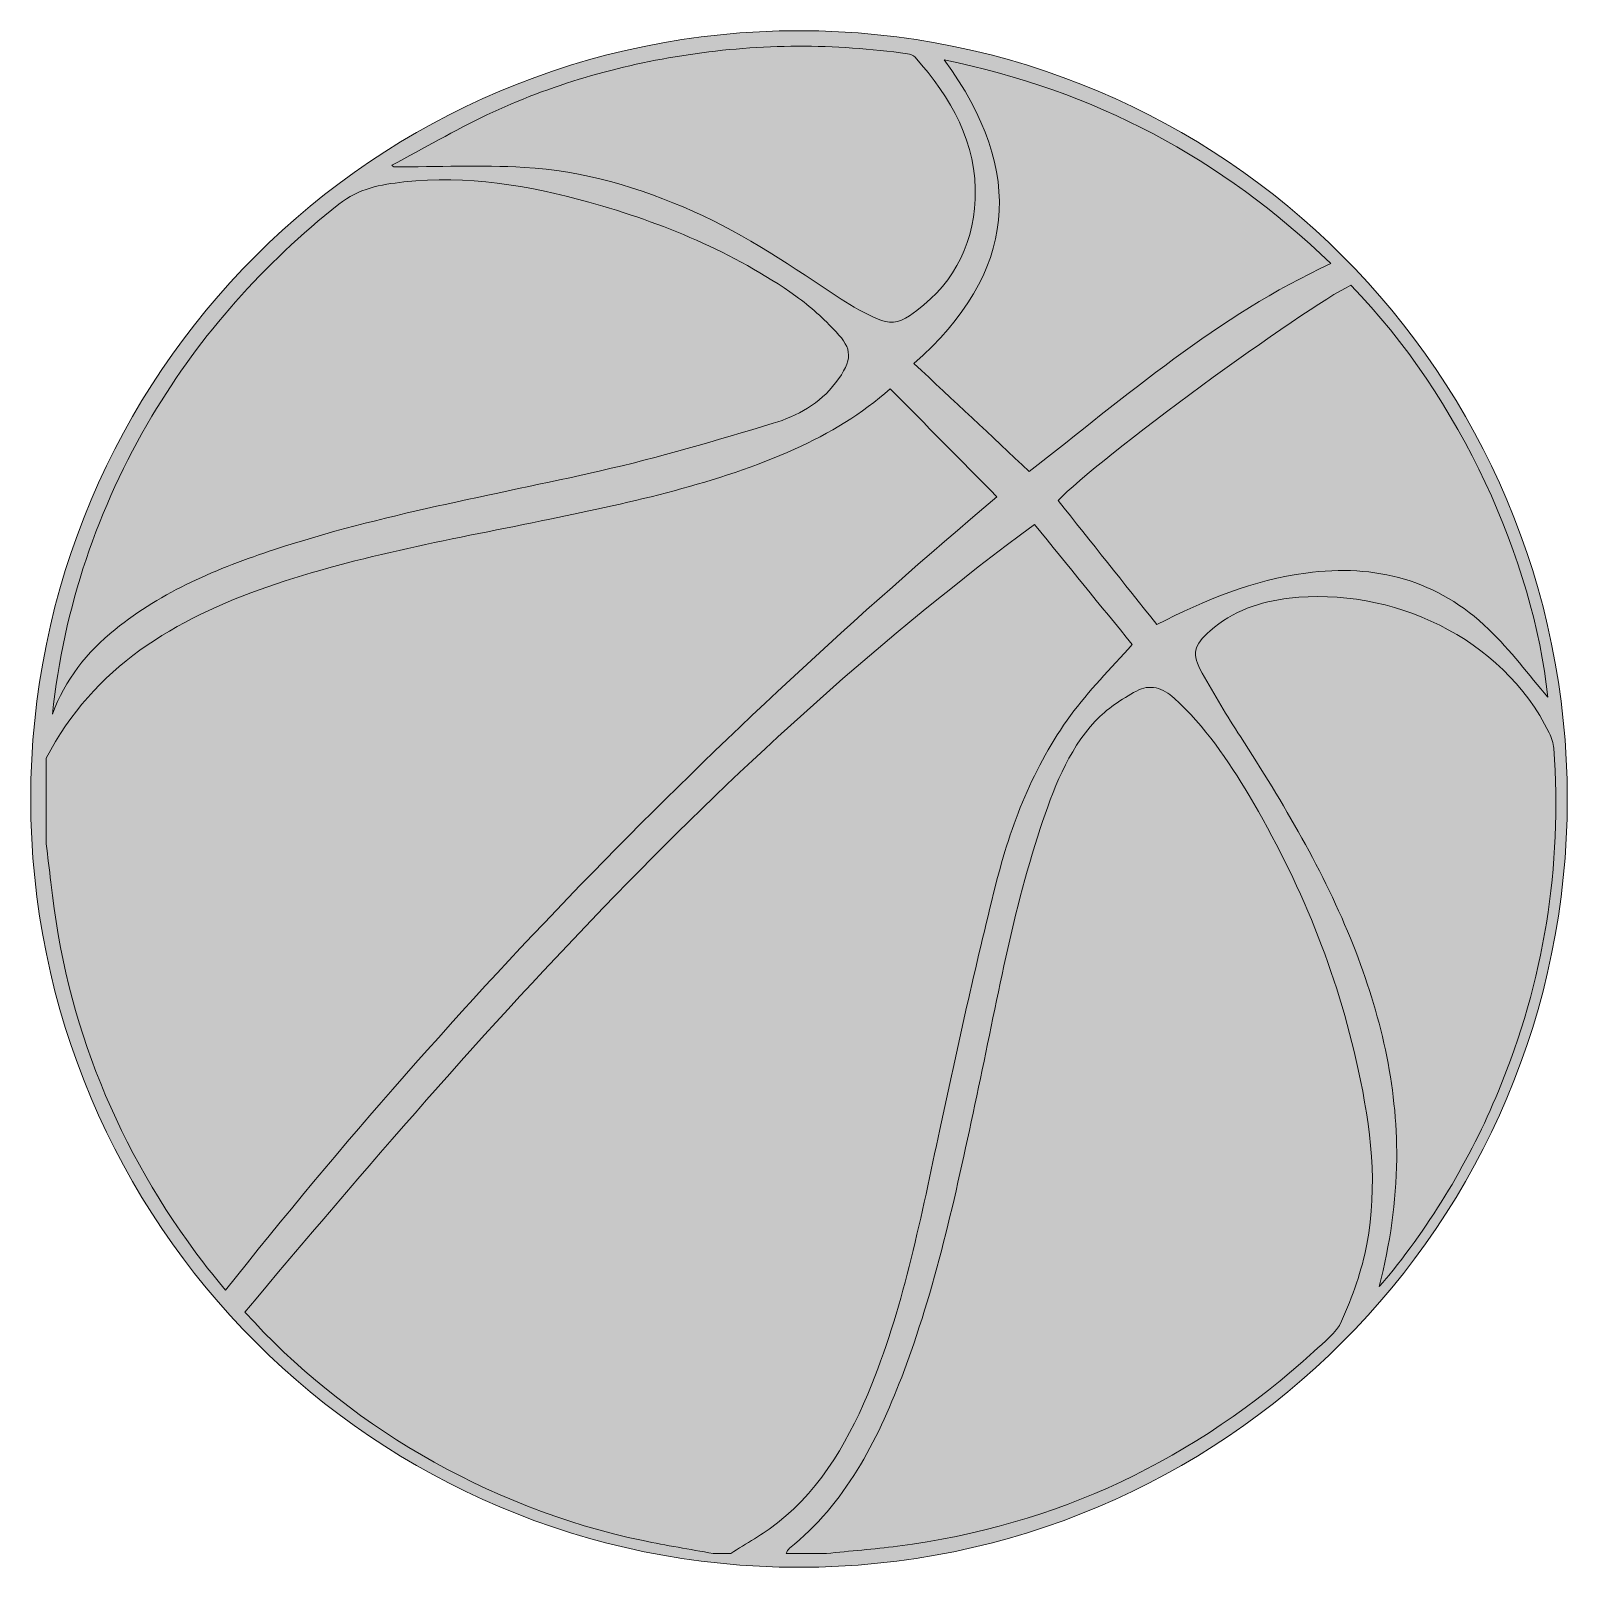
# Model space of a CAD drawing. Header units: inches. Extents: x 0 to 12, y -4.9 to 7.1.
import ezdxf

# ---------------------------------------------------------------- set-up
doc = ezdxf.new("R2010")
doc.units = ezdxf.units.IN
doc.header["$MEASUREMENT"] = 0
doc.layers.add('Layer 1', color=7, linetype='Continuous')

msp = doc.modelspace()

# ---------------------------------------------------------------- hatches: boundary and pattern name
at = {"layer": 'Layer 1', "true_color": 0xffffff}
h = msp.add_hatch(color=7, dxfattribs=at)
h.dxf.hatch_style = 2
edge = h.paths.add_edge_path()
edge.add_spline(control_points=[(12, 1.111), (12, -2.203), (9.314, -4.889), (6, -4.889), (2.686, -4.889), (0, -2.203), (0, 1.111), (0, 4.425), (2.686, 7.111), (6, 7.111), (9.314, 7.111), (12, 4.425), (12, 1.111)], knot_values=[0, 0, 0, 0, 1, 1, 1, 2, 2, 2, 3, 3, 3, 4, 4, 4, 4], degree=3, periodic=1)
at = {"layer": 'Layer 1', "true_color": 0xd36c07}
h = msp.add_hatch(color=32, dxfattribs=at)
h.dxf.hatch_style = 2
edge = h.paths.add_edge_path()
edge.add_spline(control_points=[(5.329, -4.781), (5.147, -4.748), (4.964, -4.719), (4.782, -4.681), (3.539, -4.419), (2.446, -3.752), (1.673, -2.896), (3.541, -0.665), (5.469, 1.508), (7.84, 3.256), (8.099, 2.936), (8.357, 2.618), (8.602, 2.318), (8.434, 2.127), (8.261, 1.957), (8.12, 1.763), (7.83, 1.365), (7.653, 0.909), (7.535, 0.436), (7.376, -0.196), (7.237, -0.833), (7.1, -1.47), (6.955, -2.142), (6.826, -2.818), (6.568, -3.46), (6.402, -3.874), (6.189, -4.259), (5.832, -4.542), (5.718, -4.632), (5.589, -4.702), (5.467, -4.781), (5.421, -4.781), (5.375, -4.781), (5.329, -4.781)], knot_values=[0, 0, 0, 0, 1, 1, 1, 2, 2, 2, 3, 3, 3, 4, 4, 4, 5, 5, 5, 6, 6, 6, 7, 7, 7, 8, 8, 8, 9, 9, 9, 10, 10, 10, 11, 11, 11, 11], degree=3, periodic=1)
edge = h.paths.add_edge_path()
edge.add_spline(control_points=[(0.121, 0.761), (0.133, 0.661), (0.146, 0.561), (0.157, 0.461), (0.275, -0.644), (0.679, -1.634), (1.352, -2.515), (1.403, -2.582), (1.457, -2.645), (1.522, -2.725), (3.329, -0.442), (5.345, 1.618), (7.546, 3.471), (7.262, 3.759), (6.989, 4.035), (6.713, 4.314), (6.492, 4.12), (6.239, 3.965), (5.965, 3.843), (5.354, 3.571), (4.705, 3.432), (4.055, 3.297), (3.315, 3.144), (2.57, 3.016), (1.853, 2.769), (1.125, 2.517), (0.492, 2.143), (0.121, 1.43), (0.121, 1.207), (0.121, 0.984), (0.121, 0.761)], knot_values=[0, 0, 0, 0, 1, 1, 1, 2, 2, 2, 3, 3, 3, 4, 4, 4, 5, 5, 5, 6, 6, 6, 7, 7, 7, 8, 8, 8, 9, 9, 9, 10, 10, 10, 10], degree=3, periodic=1)
edge = h.paths.add_edge_path()
edge.add_spline(control_points=[(6.214, -4.781), (6.399, -4.762), (6.585, -4.748), (6.769, -4.724), (8.015, -4.564), (9.096, -4.049), (10.021, -3.203), (10.1, -3.131), (10.197, -3.06), (10.238, -2.967), (10.322, -2.774), (10.396, -2.572), (10.435, -2.366), (10.522, -1.909), (10.465, -1.452), (10.368, -1.002), (10.204, -0.242), (9.912, 0.47), (9.515, 1.138), (9.351, 1.414), (9.171, 1.679), (8.931, 1.898), (8.842, 1.979), (8.738, 2.012), (8.635, 1.954), (8.52, 1.889), (8.402, 1.816), (8.314, 1.72), (8.095, 1.482), (7.984, 1.182), (7.884, 0.88), (7.652, 0.176), (7.53, -0.553), (7.374, -1.275), (7.22, -1.994), (7.066, -2.714), (6.802, -3.403), (6.607, -3.911), (6.362, -4.39), (5.925, -4.741), (5.913, -4.75), (5.908, -4.767), (5.899, -4.781), (6.004, -4.781), (6.109, -4.781), (6.214, -4.781)], knot_values=[0, 0, 0, 0, 1, 1, 1, 2, 2, 2, 3, 3, 3, 4, 4, 4, 5, 5, 5, 6, 6, 6, 7, 7, 7, 8, 8, 8, 9, 9, 9, 10, 10, 10, 11, 11, 11, 12, 12, 12, 13, 13, 13, 14, 14, 14, 15, 15, 15, 15], degree=3, periodic=1)
edge = h.paths.add_edge_path()
edge.add_spline(control_points=[(0.659, 2.435), (1.029, 2.734), (1.459, 2.914), (1.905, 3.06), (2.736, 3.334), (3.598, 3.48), (4.449, 3.674), (4.904, 3.777), (5.352, 3.911), (5.799, 4.045), (5.986, 4.102), (6.164, 4.199), (6.286, 4.361), (6.425, 4.543), (6.415, 4.627), (6.29, 4.759), (6.194, 4.86), (6.09, 4.958), (5.976, 5.039), (5.484, 5.385), (4.936, 5.612), (4.359, 5.772), (3.886, 5.904), (3.407, 5.984), (2.914, 5.93), (2.733, 5.91), (2.561, 5.88), (2.406, 5.756), (1.819, 5.291), (1.33, 4.743), (0.947, 4.101), (0.52, 3.383), (0.26, 2.607), (0.169, 1.774), (0.269, 2.041), (0.438, 2.257), (0.659, 2.435)], knot_values=[0, 0, 0, 0, 1, 1, 1, 2, 2, 2, 3, 3, 3, 4, 4, 4, 5, 5, 5, 6, 6, 6, 7, 7, 7, 8, 8, 8, 9, 9, 9, 10, 10, 10, 11, 11, 11, 12, 12, 12, 12], degree=3, periodic=1)
edge = h.paths.add_edge_path()
edge.add_spline(control_points=[(10.571, -2.653), (10.942, -2.203), (11.24, -1.709), (11.462, -1.17), (11.817, -0.312), (11.963, 0.58), (11.894, 1.507), (11.891, 1.548), (11.878, 1.59), (11.859, 1.627), (11.493, 2.375), (10.621, 2.772), (9.828, 2.679), (9.601, 2.652), (9.388, 2.581), (9.211, 2.425), (9.081, 2.31), (9.064, 2.246), (9.149, 2.094), (9.243, 1.925), (9.343, 1.76), (9.447, 1.598), (9.783, 1.078), (10.099, 0.548), (10.328, -0.029), (10.54, -0.566), (10.673, -1.119), (10.668, -1.7), (10.665, -2.036), (10.615, -2.364), (10.532, -2.695), (10.545, -2.681), (10.559, -2.667), (10.571, -2.653)], knot_values=[0, 0, 0, 0, 1, 1, 1, 2, 2, 2, 3, 3, 3, 4, 4, 4, 5, 5, 5, 6, 6, 6, 7, 7, 7, 8, 8, 8, 9, 9, 9, 10, 10, 10, 11, 11, 11, 11], degree=3, periodic=1)
edge = h.paths.add_edge_path()
edge.add_spline(control_points=[(10.31, 5.123), (9.953, 4.955), (8.318, 3.755), (8.024, 3.443), (8.28, 3.12), (8.537, 2.797), (8.795, 2.473), (9.172, 2.666), (9.548, 2.821), (9.959, 2.876), (10.503, 2.949), (10.989, 2.822), (11.387, 2.436), (11.557, 2.272), (11.7, 2.079), (11.848, 1.907), (11.735, 2.971), (11.17, 4.24), (10.31, 5.123)], knot_values=[0, 0, 0, 0, 1, 1, 1, 2, 2, 2, 3, 3, 3, 4, 4, 4, 5, 5, 5, 6, 6, 6, 6], degree=3, periodic=1)
edge = h.paths.add_edge_path()
edge.add_spline(control_points=[(2.835, 6.048), (3.175, 6.048), (3.515, 6.063), (3.853, 6.044), (4.314, 6.018), (4.753, 5.888), (5.175, 5.7), (5.587, 5.517), (5.955, 5.263), (6.329, 5.015), (6.418, 4.956), (6.515, 4.906), (6.612, 4.86), (6.696, 4.82), (6.779, 4.828), (6.862, 4.884), (7.183, 5.104), (7.36, 5.407), (7.376, 5.796), (7.394, 6.237), (7.187, 6.588), (6.906, 6.904), (6.892, 6.919), (6.867, 6.928), (6.847, 6.931), (6.276, 7.012), (5.704, 7.01), (5.135, 6.924), (4.589, 6.843), (4.062, 6.689), (3.562, 6.453), (3.31, 6.333), (3.068, 6.193), (2.821, 6.061), (2.826, 6.057), (2.83, 6.052), (2.835, 6.048)], knot_values=[0, 0, 0, 0, 1, 1, 1, 2, 2, 2, 3, 3, 3, 4, 4, 4, 5, 5, 5, 6, 6, 6, 7, 7, 7, 8, 8, 8, 9, 9, 9, 10, 10, 10, 11, 11, 11, 12, 12, 12, 12], degree=3, periodic=1)
edge = h.paths.add_edge_path()
edge.add_spline(control_points=[(10.153, 5.292), (9.298, 6.118), (8.311, 6.643), (7.134, 6.883), (7.78, 6.004), (7.698, 5.217), (6.898, 4.512), (7.206, 4.224), (7.5, 3.949), (7.798, 3.669), (8.555, 4.256), (9.268, 4.886), (10.153, 5.292)], knot_values=[0, 0, 0, 0, 1, 1, 1, 2, 2, 2, 3, 3, 3, 4, 4, 4, 4], degree=3, periodic=1)

# ---------------------------------------------------------------- linework, layer by layer
at = {"layer": 'Layer 1', "lineweight": 0}
for points, knots in [([(12, 1.111), (12, -2.203), (9.314, -4.889), (6, -4.889), (2.686, -4.889), (0, -2.203), (0, 1.111), (0, 4.425), (2.686, 7.111), (6, 7.111), (9.314, 7.111), (12, 4.425), (12, 1.111)], [0, 0, 0, 0, 1, 1, 1, 2, 2, 2, 3, 3, 3, 4, 4, 4, 4]), ([(2.835, 6.048), (3.175, 6.048), (3.515, 6.063), (3.853, 6.044), (4.314, 6.018), (4.753, 5.888), (5.175, 5.7), (5.587, 5.517), (5.955, 5.263), (6.329, 5.015), (6.418, 4.956), (6.515, 4.906), (6.612, 4.86), (6.696, 4.82), (6.779, 4.828), (6.862, 4.884), (7.183, 5.104), (7.36, 5.407), (7.376, 5.796), (7.394, 6.237), (7.187, 6.588), (6.906, 6.904), (6.892, 6.919), (6.867, 6.928), (6.847, 6.931), (6.276, 7.012), (5.704, 7.01), (5.135, 6.924), (4.589, 6.843), (4.062, 6.689), (3.562, 6.453), (3.31, 6.333), (3.068, 6.193), (2.821, 6.061), (2.826, 6.057), (2.83, 6.052), (2.835, 6.048)], [0, 0, 0, 0, 1, 1, 1, 2, 2, 2, 3, 3, 3, 4, 4, 4, 5, 5, 5, 6, 6, 6, 7, 7, 7, 8, 8, 8, 9, 9, 9, 10, 10, 10, 11, 11, 11, 12, 12, 12, 12]), ([(10.153, 5.292), (9.298, 6.118), (8.311, 6.643), (7.134, 6.883), (7.78, 6.004), (7.698, 5.217), (6.898, 4.512), (7.206, 4.224), (7.5, 3.949), (7.798, 3.669), (8.555, 4.256), (9.268, 4.886), (10.153, 5.292)], [0, 0, 0, 0, 1, 1, 1, 2, 2, 2, 3, 3, 3, 4, 4, 4, 4]), ([(0.659, 2.435), (1.029, 2.734), (1.459, 2.914), (1.905, 3.06), (2.736, 3.334), (3.598, 3.48), (4.449, 3.674), (4.904, 3.777), (5.352, 3.911), (5.799, 4.045), (5.986, 4.102), (6.164, 4.199), (6.286, 4.361), (6.425, 4.543), (6.415, 4.627), (6.29, 4.759), (6.194, 4.86), (6.09, 4.958), (5.976, 5.039), (5.484, 5.385), (4.936, 5.612), (4.359, 5.772), (3.886, 5.904), (3.407, 5.984), (2.914, 5.93), (2.733, 5.91), (2.561, 5.88), (2.406, 5.756), (1.819, 5.291), (1.33, 4.743), (0.947, 4.101), (0.52, 3.383), (0.26, 2.607), (0.169, 1.774), (0.269, 2.041), (0.438, 2.257), (0.659, 2.435)], [0, 0, 0, 0, 1, 1, 1, 2, 2, 2, 3, 3, 3, 4, 4, 4, 5, 5, 5, 6, 6, 6, 7, 7, 7, 8, 8, 8, 9, 9, 9, 10, 10, 10, 11, 11, 11, 12, 12, 12, 12]), ([(10.31, 5.123), (9.953, 4.955), (8.318, 3.755), (8.024, 3.443), (8.28, 3.12), (8.537, 2.797), (8.795, 2.473), (9.172, 2.666), (9.548, 2.821), (9.959, 2.876), (10.503, 2.949), (10.989, 2.822), (11.387, 2.436), (11.557, 2.272), (11.7, 2.079), (11.848, 1.907), (11.735, 2.971), (11.17, 4.24), (10.31, 5.123)], [0, 0, 0, 0, 1, 1, 1, 2, 2, 2, 3, 3, 3, 4, 4, 4, 5, 5, 5, 6, 6, 6, 6]), ([(0.121, 0.761), (0.133, 0.661), (0.146, 0.561), (0.157, 0.461), (0.275, -0.644), (0.679, -1.634), (1.352, -2.515), (1.403, -2.582), (1.457, -2.645), (1.522, -2.725), (3.329, -0.442), (5.345, 1.618), (7.546, 3.471), (7.262, 3.759), (6.989, 4.035), (6.713, 4.314), (6.492, 4.12), (6.239, 3.965), (5.965, 3.843), (5.354, 3.571), (4.705, 3.432), (4.055, 3.297), (3.315, 3.144), (2.57, 3.016), (1.853, 2.769), (1.125, 2.517), (0.492, 2.143), (0.121, 1.43), (0.121, 1.207), (0.121, 0.984), (0.121, 0.761)], [0, 0, 0, 0, 1, 1, 1, 2, 2, 2, 3, 3, 3, 4, 4, 4, 5, 5, 5, 6, 6, 6, 7, 7, 7, 8, 8, 8, 9, 9, 9, 10, 10, 10, 10]), ([(5.329, -4.781), (5.147, -4.748), (4.964, -4.719), (4.782, -4.681), (3.539, -4.419), (2.446, -3.752), (1.673, -2.896), (3.541, -0.665), (5.469, 1.508), (7.84, 3.256), (8.099, 2.936), (8.357, 2.618), (8.602, 2.318), (8.434, 2.127), (8.261, 1.957), (8.12, 1.763), (7.83, 1.365), (7.653, 0.909), (7.535, 0.436), (7.376, -0.196), (7.237, -0.833), (7.1, -1.47), (6.955, -2.142), (6.826, -2.818), (6.568, -3.46), (6.402, -3.874), (6.189, -4.259), (5.832, -4.542), (5.718, -4.632), (5.589, -4.702), (5.467, -4.781), (5.421, -4.781), (5.375, -4.781), (5.329, -4.781)], [0, 0, 0, 0, 1, 1, 1, 2, 2, 2, 3, 3, 3, 4, 4, 4, 5, 5, 5, 6, 6, 6, 7, 7, 7, 8, 8, 8, 9, 9, 9, 10, 10, 10, 11, 11, 11, 11]), ([(10.571, -2.653), (10.942, -2.203), (11.24, -1.709), (11.462, -1.17), (11.817, -0.312), (11.963, 0.58), (11.894, 1.507), (11.891, 1.548), (11.878, 1.59), (11.859, 1.627), (11.493, 2.375), (10.621, 2.772), (9.828, 2.679), (9.601, 2.652), (9.388, 2.581), (9.211, 2.425), (9.081, 2.31), (9.064, 2.246), (9.149, 2.094), (9.243, 1.925), (9.343, 1.76), (9.447, 1.598), (9.783, 1.078), (10.099, 0.548), (10.328, -0.029), (10.54, -0.566), (10.673, -1.119), (10.668, -1.7), (10.665, -2.036), (10.615, -2.364), (10.532, -2.695), (10.545, -2.681), (10.559, -2.667), (10.571, -2.653)], [0, 0, 0, 0, 1, 1, 1, 2, 2, 2, 3, 3, 3, 4, 4, 4, 5, 5, 5, 6, 6, 6, 7, 7, 7, 8, 8, 8, 9, 9, 9, 10, 10, 10, 11, 11, 11, 11]), ([(6.214, -4.781), (6.399, -4.762), (6.585, -4.748), (6.769, -4.724), (8.015, -4.564), (9.096, -4.049), (10.021, -3.203), (10.1, -3.131), (10.197, -3.06), (10.238, -2.967), (10.322, -2.774), (10.396, -2.572), (10.435, -2.366), (10.522, -1.909), (10.465, -1.452), (10.368, -1.002), (10.204, -0.242), (9.912, 0.47), (9.515, 1.138), (9.351, 1.414), (9.171, 1.679), (8.931, 1.898), (8.842, 1.979), (8.738, 2.012), (8.635, 1.954), (8.52, 1.889), (8.402, 1.816), (8.314, 1.72), (8.095, 1.482), (7.984, 1.182), (7.884, 0.88), (7.652, 0.176), (7.53, -0.553), (7.374, -1.275), (7.22, -1.994), (7.066, -2.714), (6.802, -3.403), (6.607, -3.911), (6.362, -4.39), (5.925, -4.741), (5.913, -4.75), (5.908, -4.767), (5.899, -4.781), (6.004, -4.781), (6.109, -4.781), (6.214, -4.781)], [0, 0, 0, 0, 1, 1, 1, 2, 2, 2, 3, 3, 3, 4, 4, 4, 5, 5, 5, 6, 6, 6, 7, 7, 7, 8, 8, 8, 9, 9, 9, 10, 10, 10, 11, 11, 11, 12, 12, 12, 13, 13, 13, 14, 14, 14, 15, 15, 15, 15])]:
    msp.add_open_spline(points, degree=3, knots=knots, dxfattribs=at)

doc.saveas('drawing.dxf')
